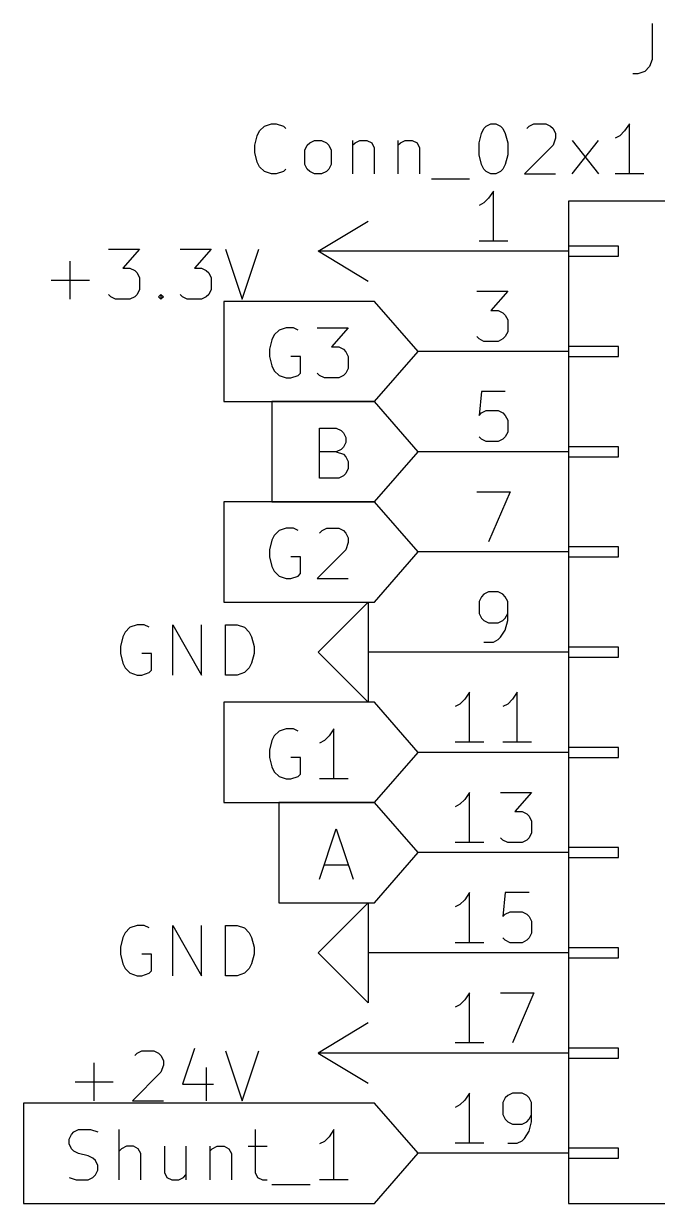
# Model space of a CAD drawing. Extents: x -8 to 289, y -13 to 197.
# Drawn here: x 133.44 to 149.51, y 99.15 to 129.05 of the extents above; entities that cross this region are included whole.
import ezdxf

# ---------------------------------------------------------------- set-up
doc = ezdxf.new("R2010")
doc.units = 0
doc.header["$MEASUREMENT"] = 0
doc.layers.add('BLACK', color=7, linetype='CONTINUOUS')

msp = doc.modelspace()

# ---------------------------------------------------------------- linework, layer by layer
at = {"layer": 'BLACK', "linetype": 'Continuous'}
for p, q in [((149.372, 129.047), (149.372, 128.14)), ((149.372, 129.047), (149.372, 128.14)), ((149.372, 128.14), (149.311, 127.958)), ((149.372, 128.14), (149.311, 127.958)), ((149.009, 127.777), (148.888, 127.777)), ((149.009, 127.777), (148.888, 127.777)), ((149.19, 127.837), (149.009, 127.777)), ((149.19, 127.837), (149.009, 127.777)), ((149.311, 127.958), (149.19, 127.837)), ((149.311, 127.958), (149.19, 127.837)), ((139.545, 126.446), (139.726, 126.507)), ((139.545, 126.446), (139.726, 126.507)), ((139.726, 126.507), (139.847, 126.507)), ((139.726, 126.507), (139.847, 126.507)), ((139.847, 126.507), (140.028, 126.446)), ((139.847, 126.507), (140.028, 126.446)), ((145.169, 126.446), (145.289, 126.507)), ((145.169, 126.446), (145.289, 126.507)), ((145.289, 126.507), (145.41, 126.507)), ((145.289, 126.507), (145.41, 126.507)), ((145.41, 126.507), (145.531, 126.446)), ((145.41, 126.507), (145.531, 126.446)), ((146.257, 126.446), (146.378, 126.507)), ((146.257, 126.446), (146.378, 126.507)), ((146.378, 126.507), (146.68, 126.507)), ((146.378, 126.507), (146.68, 126.507)), ((146.68, 126.507), (146.801, 126.446)), ((146.68, 126.507), (146.801, 126.446)), ((148.797, 126.507), (148.676, 126.325)), ((148.797, 126.507), (148.676, 126.325)), ((148.797, 125.237), (148.797, 126.507)), ((148.797, 125.237), (148.797, 126.507)), ((139.302, 125.963), (139.363, 126.204)), ((139.302, 125.963), (139.363, 126.204)), ((139.363, 126.204), (139.423, 126.325)), ((139.363, 126.204), (139.423, 126.325)), ((139.423, 126.325), (139.545, 126.446)), ((139.423, 126.325), (139.545, 126.446)), ((140.028, 126.446), (140.089, 126.386)), ((140.028, 126.446), (140.089, 126.386)), ((144.987, 126.023), (145.047, 126.265)), ((144.987, 126.023), (145.047, 126.265)), ((145.047, 126.265), (145.108, 126.386)), ((145.047, 126.265), (145.108, 126.386)), ((145.108, 126.386), (145.169, 126.446)), ((145.108, 126.386), (145.169, 126.446)), ((145.531, 126.446), (145.592, 126.386)), ((145.531, 126.446), (145.592, 126.386)), ((145.592, 126.386), (145.652, 126.265)), ((145.592, 126.386), (145.652, 126.265)), ((145.652, 126.265), (145.713, 126.023)), ((145.652, 126.265), (145.713, 126.023)), ((146.197, 126.386), (146.257, 126.446)), ((146.197, 126.386), (146.257, 126.446)), ((146.801, 126.446), (146.862, 126.386)), ((146.801, 126.446), (146.862, 126.386)), ((146.862, 126.386), (146.922, 126.265)), ((146.862, 126.386), (146.922, 126.265)), ((146.922, 126.265), (146.922, 126.144)), ((146.922, 126.265), (146.922, 126.144)), ((148.555, 126.204), (148.434, 126.144)), ((148.555, 126.204), (148.434, 126.144)), ((148.676, 126.325), (148.555, 126.204)), ((148.676, 126.325), (148.555, 126.204)), ((139.302, 125.781), (139.302, 125.963)), ((139.302, 125.781), (139.302, 125.963)), ((140.572, 125.841), (140.633, 125.963)), ((140.572, 125.841), (140.633, 125.963)), ((140.633, 125.963), (140.693, 126.023)), ((140.633, 125.963), (140.693, 126.023)), ((140.693, 126.023), (140.815, 126.084)), ((140.693, 126.023), (140.815, 126.084)), ((140.815, 126.084), (140.996, 126.084)), ((140.815, 126.084), (140.996, 126.084)), ((140.996, 126.084), (141.117, 126.023)), ((140.996, 126.084), (141.117, 126.023)), ((141.117, 126.023), (141.177, 125.963)), ((141.117, 126.023), (141.177, 125.963)), ((141.177, 125.963), (141.238, 125.841)), ((141.177, 125.963), (141.238, 125.841)), ((141.782, 126.084), (141.782, 125.237)), ((141.782, 126.084), (141.782, 125.237)), ((141.782, 125.963), (141.842, 126.023)), ((141.782, 125.963), (141.842, 126.023)), ((141.842, 126.023), (141.963, 126.084)), ((141.842, 126.023), (141.963, 126.084)), ((141.963, 126.084), (142.145, 126.084)), ((141.963, 126.084), (142.145, 126.084)), ((142.145, 126.084), (142.266, 126.023)), ((142.145, 126.084), (142.266, 126.023)), ((142.266, 126.023), (142.326, 125.902)), ((142.266, 126.023), (142.326, 125.902)), ((142.326, 125.902), (142.326, 125.237)), ((142.326, 125.902), (142.326, 125.237)), ((142.931, 126.084), (142.931, 125.237)), ((142.931, 126.084), (142.931, 125.237)), ((142.931, 125.963), (142.992, 126.023)), ((142.931, 125.963), (142.992, 126.023)), ((142.992, 126.023), (143.112, 126.084)), ((142.992, 126.023), (143.112, 126.084)), ((143.112, 126.084), (143.294, 126.084)), ((143.112, 126.084), (143.294, 126.084)), ((143.294, 126.084), (143.415, 126.023)), ((143.294, 126.084), (143.415, 126.023)), ((143.415, 126.023), (143.475, 125.902)), ((143.415, 126.023), (143.475, 125.902)), ((143.475, 125.902), (143.475, 125.237)), ((143.475, 125.902), (143.475, 125.237)), ((144.987, 125.721), (144.987, 126.023)), ((144.987, 125.721), (144.987, 126.023)), ((145.713, 126.023), (145.713, 125.721)), ((145.713, 126.023), (145.713, 125.721)), ((146.862, 125.963), (146.136, 125.237)), ((146.862, 125.963), (146.136, 125.237)), ((146.922, 126.144), (146.862, 125.963)), ((146.922, 126.144), (146.862, 125.963)), ((147.346, 125.237), (148.011, 126.084)), ((147.346, 126.084), (148.011, 125.237)), ((147.346, 125.237), (148.011, 126.084)), ((147.346, 126.084), (148.011, 125.237)), ((139.363, 125.539), (139.302, 125.781)), ((139.363, 125.539), (139.302, 125.781)), ((140.572, 125.479), (140.572, 125.841)), ((140.572, 125.479), (140.572, 125.841)), ((141.238, 125.841), (141.238, 125.479)), ((141.238, 125.841), (141.238, 125.479)), ((145.047, 125.479), (144.987, 125.721)), ((145.047, 125.479), (144.987, 125.721)), ((145.713, 125.721), (145.652, 125.479)), ((145.713, 125.721), (145.652, 125.479)), ((139.423, 125.418), (139.363, 125.539)), ((139.423, 125.418), (139.363, 125.539)), ((139.545, 125.297), (139.423, 125.418)), ((139.545, 125.297), (139.423, 125.418)), ((139.726, 125.237), (139.545, 125.297)), ((139.726, 125.237), (139.545, 125.297)), ((140.028, 125.297), (139.847, 125.237)), ((140.028, 125.297), (139.847, 125.237)), ((140.089, 125.358), (140.028, 125.297)), ((140.089, 125.358), (140.028, 125.297)), ((140.633, 125.358), (140.572, 125.479)), ((140.633, 125.358), (140.572, 125.479)), ((140.693, 125.297), (140.633, 125.358)), ((140.693, 125.297), (140.633, 125.358)), ((140.815, 125.237), (140.693, 125.297)), ((140.815, 125.237), (140.693, 125.297)), ((141.117, 125.297), (140.996, 125.237)), ((141.117, 125.297), (140.996, 125.237)), ((141.177, 125.358), (141.117, 125.297)), ((141.177, 125.358), (141.117, 125.297)), ((141.238, 125.479), (141.177, 125.358)), ((141.238, 125.479), (141.177, 125.358)), ((145.108, 125.358), (145.047, 125.479)), ((145.108, 125.358), (145.047, 125.479)), ((145.169, 125.297), (145.108, 125.358)), ((145.169, 125.297), (145.108, 125.358)), ((145.289, 125.237), (145.169, 125.297)), ((145.289, 125.237), (145.169, 125.297)), ((145.531, 125.297), (145.41, 125.237)), ((145.531, 125.297), (145.41, 125.237)), ((145.592, 125.358), (145.531, 125.297)), ((145.592, 125.358), (145.531, 125.297)), ((145.652, 125.479), (145.592, 125.358)), ((145.652, 125.479), (145.592, 125.358)), ((139.847, 125.237), (139.726, 125.237)), ((139.847, 125.237), (139.726, 125.237)), ((140.996, 125.237), (140.815, 125.237)), ((140.996, 125.237), (140.815, 125.237)), ((143.778, 125.116), (144.745, 125.116)), ((143.778, 125.116), (144.745, 125.116)), ((145.41, 125.237), (145.289, 125.237)), ((145.41, 125.237), (145.289, 125.237)), ((146.136, 125.237), (146.922, 125.237)), ((146.136, 125.237), (146.922, 125.237)), ((149.16, 125.237), (148.434, 125.237)), ((149.16, 125.237), (148.434, 125.237)), ((145.35, 124.803), (145.229, 124.622)), ((145.35, 124.803), (145.229, 124.622)), ((145.35, 123.533), (145.35, 124.803)), ((145.35, 123.533), (145.35, 124.803)), ((145.108, 124.501), (144.987, 124.44)), ((145.108, 124.501), (144.987, 124.44)), ((145.229, 124.622), (145.108, 124.501)), ((145.229, 124.622), (145.108, 124.501)), ((147.255, 124.546), (147.255, 99.146)), ((152.335, 124.546), (147.255, 124.546)), ((140.905, 123.276), (142.175, 124.038)), ((145.713, 123.533), (144.987, 123.533)), ((145.713, 123.533), (144.987, 123.533)), ((135.593, 123.332), (136.379, 123.332)), ((135.593, 123.332), (136.379, 123.332)), ((136.379, 123.332), (135.956, 122.848)), ((136.379, 123.332), (135.956, 122.848)), ((137.407, 123.332), (138.193, 123.332)), ((137.407, 123.332), (138.193, 123.332)), ((138.193, 123.332), (137.77, 122.848)), ((138.193, 123.332), (137.77, 122.848)), ((138.556, 123.332), (138.979, 122.062)), ((138.556, 123.332), (138.979, 122.062)), ((138.979, 122.062), (139.403, 123.332)), ((138.979, 122.062), (139.403, 123.332)), ((142.175, 122.514), (140.905, 123.276)), ((143.445, 123.276), (140.905, 123.276)), ((147.255, 123.276), (143.445, 123.276)), ((147.255, 123.276), (143.445, 123.276)), ((147.255, 123.403), (147.255, 123.149)), ((148.525, 123.403), (147.255, 123.403)), ((148.525, 123.149), (148.525, 123.403)), ((134.625, 122.062), (134.625, 123.029)), ((134.625, 122.062), (134.625, 123.029)), ((147.255, 123.149), (148.525, 123.149)), ((135.956, 122.848), (136.137, 122.848)), ((135.956, 122.848), (136.137, 122.848)), ((136.137, 122.848), (136.258, 122.788)), ((136.137, 122.848), (136.258, 122.788)), ((136.258, 122.788), (136.318, 122.727)), ((136.258, 122.788), (136.318, 122.727)), ((136.318, 122.727), (136.379, 122.606)), ((136.318, 122.727), (136.379, 122.606)), ((136.379, 122.606), (136.379, 122.304)), ((136.379, 122.606), (136.379, 122.304)), ((137.77, 122.848), (137.951, 122.848)), ((137.77, 122.848), (137.951, 122.848)), ((137.951, 122.848), (138.072, 122.788)), ((137.951, 122.848), (138.072, 122.788)), ((138.072, 122.788), (138.133, 122.727)), ((138.072, 122.788), (138.133, 122.727)), ((138.133, 122.727), (138.193, 122.606)), ((138.133, 122.727), (138.193, 122.606)), ((138.193, 122.606), (138.193, 122.304)), ((138.193, 122.606), (138.193, 122.304)), ((134.141, 122.546), (135.109, 122.546)), ((134.141, 122.546), (135.109, 122.546)), ((136.379, 122.304), (136.318, 122.183)), ((136.379, 122.304), (136.318, 122.183)), ((138.193, 122.304), (138.133, 122.183)), ((138.193, 122.304), (138.133, 122.183)), ((135.653, 122.122), (135.593, 122.183)), ((135.653, 122.122), (135.593, 122.183)), ((135.774, 122.062), (135.653, 122.122)), ((135.774, 122.062), (135.653, 122.122)), ((136.137, 122.062), (135.774, 122.062)), ((136.137, 122.062), (135.774, 122.062)), ((136.258, 122.122), (136.137, 122.062)), ((136.258, 122.122), (136.137, 122.062)), ((136.318, 122.183), (136.258, 122.122)), ((136.318, 122.183), (136.258, 122.122)), ((136.863, 122.122), (136.923, 122.183)), ((136.863, 122.122), (136.923, 122.183)), ((136.923, 122.062), (136.863, 122.122)), ((136.923, 122.062), (136.863, 122.122)), ((136.923, 122.183), (136.984, 122.122)), ((136.923, 122.183), (136.923, 122.062)), ((136.923, 122.183), (136.984, 122.122)), ((136.923, 122.183), (136.923, 122.062)), ((136.984, 122.122), (136.923, 122.062)), ((136.984, 122.122), (136.923, 122.062)), ((137.468, 122.122), (137.407, 122.183)), ((137.468, 122.122), (137.407, 122.183)), ((137.588, 122.062), (137.468, 122.122)), ((137.588, 122.062), (137.468, 122.122)), ((137.951, 122.062), (137.588, 122.062)), ((137.951, 122.062), (137.588, 122.062)), ((138.072, 122.122), (137.951, 122.062)), ((138.072, 122.122), (137.951, 122.062)), ((138.133, 122.183), (138.072, 122.122)), ((138.133, 122.183), (138.072, 122.122)), ((142.334, 122.007), (138.52, 122.007)), ((138.52, 122.007), (138.52, 120.736)), ((143.445, 120.736), (142.334, 122.007)), ((144.927, 122.263), (145.713, 122.263)), ((144.927, 122.263), (145.713, 122.263)), ((145.713, 122.263), (145.289, 121.779)), ((145.713, 122.263), (145.289, 121.779)), ((145.289, 121.779), (145.471, 121.779)), ((145.289, 121.779), (145.471, 121.779)), ((145.471, 121.779), (145.592, 121.719)), ((145.471, 121.779), (145.592, 121.719)), ((145.592, 121.719), (145.652, 121.658)), ((145.592, 121.719), (145.652, 121.658)), ((145.652, 121.658), (145.713, 121.537)), ((145.652, 121.658), (145.713, 121.537)), ((145.713, 121.537), (145.713, 121.235)), ((145.713, 121.537), (145.713, 121.235)), ((139.795, 121.155), (139.735, 121.034)), ((139.916, 121.276), (139.795, 121.155)), ((140.097, 121.336), (139.916, 121.276)), ((140.279, 121.336), (140.097, 121.336)), ((140.4, 121.276), (140.279, 121.336)), ((140.884, 121.336), (141.67, 121.336)), ((141.67, 121.336), (141.246, 120.852)), ((144.987, 121.054), (144.927, 121.114)), ((144.987, 121.054), (144.927, 121.114)), ((145.652, 121.114), (145.592, 121.054)), ((145.652, 121.114), (145.592, 121.054)), ((145.713, 121.235), (145.652, 121.114)), ((145.713, 121.235), (145.652, 121.114)), ((139.735, 121.034), (139.674, 120.792)), ((141.246, 120.852), (141.428, 120.852)), ((141.428, 120.852), (141.549, 120.792)), ((145.108, 120.993), (144.987, 121.054)), ((145.108, 120.993), (144.987, 121.054)), ((145.471, 120.993), (145.108, 120.993)), ((145.471, 120.993), (145.108, 120.993)), ((145.592, 121.054), (145.471, 120.993)), ((145.592, 121.054), (145.471, 120.993)), ((147.255, 120.863), (147.255, 120.609)), ((148.525, 120.863), (147.255, 120.863)), ((148.525, 120.609), (148.525, 120.863)), ((138.52, 120.736), (138.52, 119.466)), ((139.674, 120.792), (139.674, 120.61)), ((139.674, 120.61), (139.735, 120.369)), ((140.46, 120.61), (140.218, 120.61)), ((140.46, 120.187), (140.46, 120.61)), ((141.549, 120.792), (141.609, 120.731)), ((141.609, 120.731), (141.67, 120.61)), ((141.67, 120.61), (141.67, 120.308)), ((142.334, 119.466), (143.445, 120.736)), ((147.255, 120.736), (143.445, 120.736)), ((147.255, 120.736), (143.445, 120.736)), ((147.255, 120.609), (148.525, 120.609)), ((139.735, 120.369), (139.795, 120.247)), ((139.795, 120.247), (139.916, 120.126)), ((141.67, 120.308), (141.609, 120.187)), ((139.916, 120.126), (140.097, 120.066)), ((140.097, 120.066), (140.218, 120.066)), ((140.218, 120.066), (140.4, 120.126)), ((140.4, 120.126), (140.46, 120.187)), ((140.944, 120.126), (140.884, 120.187)), ((141.065, 120.066), (140.944, 120.126)), ((141.428, 120.066), (141.065, 120.066)), ((141.549, 120.126), (141.428, 120.066)), ((141.609, 120.187), (141.549, 120.126)), ((145.047, 119.723), (144.987, 119.118)), ((145.047, 119.723), (144.987, 119.118)), ((145.652, 119.723), (145.047, 119.723)), ((145.652, 119.723), (145.047, 119.723)), ((138.52, 119.466), (142.334, 119.466)), ((142.334, 119.467), (139.729, 119.467)), ((139.729, 119.467), (139.729, 118.196)), ((143.445, 118.196), (142.334, 119.467)), ((144.987, 119.118), (145.047, 119.179)), ((144.987, 119.118), (145.047, 119.179)), ((145.047, 119.179), (145.169, 119.239)), ((145.047, 119.179), (145.169, 119.239)), ((145.169, 119.239), (145.471, 119.239)), ((145.169, 119.239), (145.471, 119.239)), ((145.471, 119.239), (145.592, 119.179)), ((145.471, 119.239), (145.592, 119.179)), ((145.592, 119.179), (145.652, 119.118)), ((145.592, 119.179), (145.652, 119.118)), ((145.652, 119.118), (145.713, 118.997)), ((145.652, 119.118), (145.713, 118.997)), ((140.944, 117.526), (140.944, 118.796)), ((140.944, 118.796), (141.367, 118.796)), ((141.367, 118.796), (141.488, 118.736)), ((141.488, 118.736), (141.549, 118.675)), ((145.713, 118.997), (145.713, 118.695)), ((145.713, 118.997), (145.713, 118.695)), ((141.549, 118.675), (141.609, 118.554)), ((141.609, 118.433), (141.549, 118.312)), ((141.609, 118.554), (141.609, 118.433)), ((145.047, 118.514), (144.987, 118.574)), ((145.047, 118.514), (144.987, 118.574)), ((145.169, 118.453), (145.047, 118.514)), ((145.169, 118.453), (145.047, 118.514)), ((145.471, 118.453), (145.169, 118.453)), ((145.471, 118.453), (145.169, 118.453)), ((145.592, 118.514), (145.471, 118.453)), ((145.592, 118.514), (145.471, 118.453)), ((145.652, 118.574), (145.592, 118.514)), ((145.652, 118.574), (145.592, 118.514)), ((145.713, 118.695), (145.652, 118.574)), ((145.713, 118.695), (145.652, 118.574)), ((139.729, 118.196), (139.729, 116.926)), ((141.367, 118.191), (140.944, 118.191)), ((141.488, 118.252), (141.367, 118.191)), ((141.367, 118.191), (141.549, 118.131)), ((141.549, 118.312), (141.488, 118.252)), ((141.549, 118.131), (141.609, 118.07)), ((142.334, 116.926), (143.445, 118.196)), ((147.255, 118.196), (143.445, 118.196)), ((147.255, 118.196), (143.445, 118.196)), ((147.255, 118.323), (147.255, 118.069)), ((148.525, 118.323), (147.255, 118.323)), ((148.525, 118.069), (148.525, 118.323)), ((141.609, 118.07), (141.67, 117.949)), ((141.67, 117.949), (141.67, 117.768)), ((147.255, 118.069), (148.525, 118.069)), ((141.428, 117.526), (140.944, 117.526)), ((141.549, 117.586), (141.428, 117.526)), ((141.609, 117.647), (141.549, 117.586)), ((141.67, 117.768), (141.609, 117.647)), ((142.334, 116.927), (138.52, 116.927)), ((138.52, 116.927), (138.52, 115.656)), ((139.729, 116.926), (142.334, 116.926)), ((143.445, 115.656), (142.334, 116.927)), ((144.927, 117.183), (145.773, 117.183)), ((144.927, 117.183), (145.773, 117.183)), ((145.773, 117.183), (145.229, 115.913)), ((145.773, 117.183), (145.229, 115.913)), ((139.795, 116.075), (139.735, 115.954)), ((139.916, 116.196), (139.795, 116.075)), ((140.097, 116.256), (139.916, 116.196)), ((140.279, 116.256), (140.097, 116.256)), ((140.4, 116.196), (140.279, 116.256)), ((140.944, 116.135), (141.005, 116.196)), ((141.005, 116.196), (141.126, 116.256)), ((141.126, 116.256), (141.428, 116.256)), ((141.428, 116.256), (141.549, 116.196)), ((141.549, 116.196), (141.609, 116.135)), ((141.609, 116.135), (141.67, 116.014)), ((139.735, 115.954), (139.674, 115.712)), ((141.67, 115.893), (141.609, 115.712)), ((141.67, 116.014), (141.67, 115.893)), ((147.255, 115.783), (147.255, 115.529)), ((148.525, 115.783), (147.255, 115.783)), ((148.525, 115.529), (148.525, 115.783)), ((138.52, 115.656), (138.52, 114.386)), ((139.674, 115.712), (139.674, 115.53)), ((139.674, 115.53), (139.735, 115.289)), ((140.46, 115.53), (140.218, 115.53)), ((140.46, 115.107), (140.46, 115.53)), ((141.609, 115.712), (140.884, 114.986)), ((142.334, 114.386), (143.445, 115.656)), ((147.255, 115.656), (143.445, 115.656)), ((147.255, 115.656), (143.445, 115.656)), ((147.255, 115.529), (148.525, 115.529)), ((139.735, 115.289), (139.795, 115.167)), ((139.795, 115.167), (139.916, 115.046)), ((139.916, 115.046), (140.097, 114.986)), ((140.097, 114.986), (140.218, 114.986)), ((140.218, 114.986), (140.4, 115.046)), ((140.4, 115.046), (140.46, 115.107)), ((140.884, 114.986), (141.67, 114.986)), ((145.108, 114.583), (145.047, 114.522)), ((145.108, 114.583), (145.047, 114.522)), ((145.229, 114.643), (145.108, 114.583)), ((145.229, 114.643), (145.108, 114.583)), ((145.471, 114.643), (145.229, 114.643)), ((145.471, 114.643), (145.229, 114.643)), ((145.592, 114.583), (145.471, 114.643)), ((145.592, 114.583), (145.471, 114.643)), ((145.652, 114.522), (145.592, 114.583)), ((145.652, 114.522), (145.592, 114.583)), ((138.52, 114.386), (142.334, 114.386)), ((140.905, 113.116), (142.175, 114.386)), ((142.175, 114.386), (142.175, 113.116)), ((145.047, 114.522), (144.987, 114.401)), ((145.047, 114.522), (144.987, 114.401)), ((144.987, 114.401), (144.987, 114.099)), ((144.987, 114.401), (144.987, 114.099)), ((145.713, 114.401), (145.652, 114.522)), ((145.713, 114.401), (145.652, 114.522)), ((145.713, 113.917), (145.713, 114.401)), ((145.713, 113.917), (145.713, 114.401)), ((144.987, 114.099), (145.047, 113.978)), ((144.987, 114.099), (145.047, 113.978)), ((145.047, 113.978), (145.108, 113.917)), ((145.047, 113.978), (145.108, 113.917)), ((145.592, 113.917), (145.652, 113.978)), ((145.592, 113.917), (145.652, 113.978)), ((145.652, 113.978), (145.713, 114.099)), ((145.652, 113.978), (145.713, 114.099)), ((136.016, 113.625), (135.956, 113.504)), ((136.016, 113.625), (135.956, 113.504)), ((136.137, 113.746), (136.016, 113.625)), ((136.137, 113.746), (136.016, 113.625)), ((136.318, 113.807), (136.137, 113.746)), ((136.318, 113.807), (136.137, 113.746)), ((136.5, 113.807), (136.318, 113.807)), ((136.5, 113.807), (136.318, 113.807)), ((136.621, 113.746), (136.5, 113.807)), ((136.621, 113.746), (136.5, 113.807)), ((137.226, 112.537), (137.226, 113.807)), ((137.226, 113.807), (137.951, 112.537)), ((137.226, 112.537), (137.226, 113.807)), ((137.226, 113.807), (137.951, 112.537)), ((137.951, 112.537), (137.951, 113.807)), ((137.951, 112.537), (137.951, 113.807)), ((138.556, 112.537), (138.556, 113.807)), ((138.556, 113.807), (138.858, 113.807)), ((138.556, 112.537), (138.556, 113.807)), ((138.556, 113.807), (138.858, 113.807)), ((138.858, 113.807), (139.04, 113.746)), ((138.858, 113.807), (139.04, 113.746)), ((139.04, 113.746), (139.161, 113.625)), ((139.04, 113.746), (139.161, 113.625)), ((139.161, 113.625), (139.221, 113.504)), ((139.161, 113.625), (139.221, 113.504)), ((145.108, 113.917), (145.229, 113.857)), ((145.108, 113.917), (145.229, 113.857)), ((145.229, 113.857), (145.471, 113.857)), ((145.229, 113.857), (145.471, 113.857)), ((145.471, 113.857), (145.592, 113.917)), ((145.471, 113.857), (145.592, 113.917)), ((145.531, 113.494), (145.652, 113.676)), ((145.531, 113.494), (145.652, 113.676)), ((145.652, 113.676), (145.713, 113.917)), ((145.652, 113.676), (145.713, 113.917)), ((135.956, 113.504), (135.895, 113.263)), ((135.956, 113.504), (135.895, 113.263)), ((139.221, 113.504), (139.282, 113.263)), ((139.221, 113.504), (139.282, 113.263)), ((145.108, 113.373), (145.35, 113.373)), ((145.108, 113.373), (145.35, 113.373)), ((145.35, 113.373), (145.471, 113.434)), ((145.35, 113.373), (145.471, 113.434)), ((145.471, 113.434), (145.531, 113.494)), ((145.471, 113.434), (145.531, 113.494)), ((135.895, 113.263), (135.895, 113.081)), ((135.895, 113.263), (135.895, 113.081)), ((135.895, 113.081), (135.956, 112.839)), ((135.895, 113.081), (135.956, 112.839)), ((136.681, 113.081), (136.439, 113.081)), ((136.681, 113.081), (136.439, 113.081)), ((136.681, 112.658), (136.681, 113.081)), ((136.681, 112.658), (136.681, 113.081)), ((139.282, 113.081), (139.221, 112.839)), ((139.282, 113.081), (139.221, 112.839)), ((139.282, 113.263), (139.282, 113.081)), ((139.282, 113.263), (139.282, 113.081)), ((142.175, 111.846), (140.905, 113.116)), ((143.445, 113.116), (142.175, 113.116)), ((142.175, 113.116), (142.175, 111.846)), ((147.255, 113.116), (143.445, 113.116)), ((147.255, 113.116), (143.445, 113.116)), ((147.255, 113.243), (147.255, 112.989)), ((148.525, 113.243), (147.255, 113.243)), ((148.525, 112.989), (148.525, 113.243)), ((135.956, 112.839), (136.016, 112.718)), ((135.956, 112.839), (136.016, 112.718)), ((139.221, 112.839), (139.161, 112.718)), ((139.221, 112.839), (139.161, 112.718)), ((147.255, 112.989), (148.525, 112.989)), ((136.016, 112.718), (136.137, 112.597)), ((136.016, 112.718), (136.137, 112.597)), ((136.137, 112.597), (136.318, 112.537)), ((136.137, 112.597), (136.318, 112.537)), ((136.318, 112.537), (136.439, 112.537)), ((136.318, 112.537), (136.439, 112.537)), ((136.439, 112.537), (136.621, 112.597)), ((136.439, 112.537), (136.621, 112.597)), ((136.621, 112.597), (136.681, 112.658)), ((136.621, 112.597), (136.681, 112.658)), ((138.858, 112.537), (138.556, 112.537)), ((138.858, 112.537), (138.556, 112.537)), ((139.04, 112.597), (138.858, 112.537)), ((139.04, 112.597), (138.858, 112.537)), ((139.161, 112.718), (139.04, 112.597)), ((139.161, 112.718), (139.04, 112.597)), ((142.334, 111.847), (138.52, 111.847)), ((138.52, 111.847), (138.52, 110.576)), ((143.445, 110.576), (142.334, 111.847)), ((144.624, 111.922), (144.503, 111.801)), ((144.624, 111.922), (144.503, 111.801)), ((144.745, 112.103), (144.624, 111.922)), ((144.745, 112.103), (144.624, 111.922)), ((144.745, 110.833), (144.745, 112.103)), ((144.745, 110.833), (144.745, 112.103)), ((145.834, 111.922), (145.713, 111.801)), ((145.834, 111.922), (145.713, 111.801)), ((145.955, 112.103), (145.834, 111.922)), ((145.955, 112.103), (145.834, 111.922)), ((145.955, 110.833), (145.955, 112.103)), ((145.955, 110.833), (145.955, 112.103)), ((144.503, 111.801), (144.382, 111.74)), ((144.503, 111.801), (144.382, 111.74)), ((145.713, 111.801), (145.592, 111.74)), ((145.713, 111.801), (145.592, 111.74)), ((139.795, 110.995), (139.735, 110.874)), ((139.916, 111.116), (139.795, 110.995)), ((140.097, 111.176), (139.916, 111.116)), ((140.279, 111.176), (140.097, 111.176)), ((140.4, 111.116), (140.279, 111.176)), ((141.186, 110.995), (141.065, 110.874)), ((141.307, 111.176), (141.186, 110.995)), ((141.307, 109.906), (141.307, 111.176)), ((139.735, 110.874), (139.674, 110.632)), ((141.065, 110.874), (140.944, 110.813)), ((145.108, 110.833), (144.382, 110.833)), ((145.108, 110.833), (144.382, 110.833)), ((146.317, 110.833), (145.592, 110.833)), ((146.317, 110.833), (145.592, 110.833)), ((147.255, 110.703), (147.255, 110.449)), ((148.525, 110.703), (147.255, 110.703)), ((148.525, 110.449), (148.525, 110.703)), ((138.52, 110.576), (138.52, 109.306)), ((139.674, 110.632), (139.674, 110.45)), ((139.674, 110.45), (139.735, 110.209)), ((140.46, 110.45), (140.218, 110.45)), ((140.46, 110.027), (140.46, 110.45)), ((142.334, 109.306), (143.445, 110.576)), ((147.255, 110.576), (143.445, 110.576)), ((147.255, 110.576), (143.445, 110.576)), ((147.255, 110.449), (148.525, 110.449)), ((139.735, 110.209), (139.795, 110.087)), ((139.795, 110.087), (139.916, 109.966)), ((139.916, 109.966), (140.097, 109.906)), ((140.097, 109.906), (140.218, 109.906)), ((140.218, 109.906), (140.4, 109.966)), ((140.4, 109.966), (140.46, 110.027)), ((141.67, 109.906), (140.944, 109.906)), ((144.745, 109.563), (144.624, 109.382)), ((144.745, 109.563), (144.624, 109.382)), ((144.745, 108.293), (144.745, 109.563)), ((144.745, 108.293), (144.745, 109.563)), ((145.531, 109.563), (146.317, 109.563)), ((145.531, 109.563), (146.317, 109.563)), ((146.317, 109.563), (145.894, 109.079)), ((146.317, 109.563), (145.894, 109.079)), ((138.52, 109.306), (142.334, 109.306)), ((142.334, 109.307), (139.911, 109.307)), ((139.911, 109.307), (139.911, 108.036)), ((143.445, 108.036), (142.334, 109.307)), ((144.503, 109.261), (144.382, 109.2)), ((144.503, 109.261), (144.382, 109.2)), ((144.624, 109.382), (144.503, 109.261)), ((144.624, 109.382), (144.503, 109.261)), ((145.894, 109.079), (146.076, 109.079)), ((145.894, 109.079), (146.076, 109.079)), ((146.076, 109.079), (146.197, 109.019)), ((146.076, 109.079), (146.197, 109.019)), ((146.197, 109.019), (146.257, 108.958)), ((146.197, 109.019), (146.257, 108.958)), ((146.257, 108.958), (146.317, 108.837)), ((146.257, 108.958), (146.317, 108.837)), ((140.944, 107.366), (141.367, 108.636)), ((141.367, 108.636), (141.791, 107.366)), ((146.317, 108.837), (146.317, 108.535)), ((146.317, 108.837), (146.317, 108.535)), ((145.108, 108.293), (144.382, 108.293)), ((145.108, 108.293), (144.382, 108.293)), ((145.592, 108.354), (145.531, 108.414)), ((145.592, 108.354), (145.531, 108.414)), ((145.713, 108.293), (145.592, 108.354)), ((145.713, 108.293), (145.592, 108.354)), ((146.076, 108.293), (145.713, 108.293)), ((146.076, 108.293), (145.713, 108.293)), ((146.197, 108.354), (146.076, 108.293)), ((146.197, 108.354), (146.076, 108.293)), ((146.257, 108.414), (146.197, 108.354)), ((146.257, 108.414), (146.197, 108.354)), ((146.317, 108.535), (146.257, 108.414)), ((146.317, 108.535), (146.257, 108.414)), ((139.911, 108.036), (139.911, 106.766)), ((142.334, 106.766), (143.445, 108.036)), ((147.255, 108.036), (143.445, 108.036)), ((147.255, 108.036), (143.445, 108.036)), ((147.255, 108.163), (147.255, 107.909)), ((148.525, 108.163), (147.255, 108.163)), ((148.525, 107.909), (148.525, 108.163)), ((141.065, 107.729), (141.67, 107.729)), ((147.255, 107.909), (148.525, 107.909)), ((139.911, 106.766), (142.334, 106.766)), ((140.905, 105.496), (142.175, 106.766)), ((142.175, 106.766), (142.175, 105.496)), ((144.624, 106.842), (144.503, 106.721)), ((144.624, 106.842), (144.503, 106.721)), ((144.745, 107.023), (144.624, 106.842)), ((144.745, 107.023), (144.624, 106.842)), ((144.745, 105.753), (144.745, 107.023)), ((144.745, 105.753), (144.745, 107.023)), ((145.652, 107.023), (145.592, 106.418)), ((145.652, 107.023), (145.592, 106.418)), ((146.257, 107.023), (145.652, 107.023)), ((146.257, 107.023), (145.652, 107.023)), ((144.503, 106.721), (144.382, 106.66)), ((144.503, 106.721), (144.382, 106.66)), ((145.592, 106.418), (145.652, 106.479)), ((145.592, 106.418), (145.652, 106.479)), ((145.652, 106.479), (145.773, 106.539)), ((145.652, 106.479), (145.773, 106.539)), ((145.773, 106.539), (146.076, 106.539)), ((145.773, 106.539), (146.076, 106.539)), ((146.076, 106.539), (146.197, 106.479)), ((146.076, 106.539), (146.197, 106.479)), ((146.197, 106.479), (146.257, 106.418)), ((146.197, 106.479), (146.257, 106.418)), ((136.318, 106.187), (136.137, 106.126)), ((136.318, 106.187), (136.137, 106.126)), ((136.5, 106.187), (136.318, 106.187)), ((136.5, 106.187), (136.318, 106.187)), ((136.621, 106.126), (136.5, 106.187)), ((136.621, 106.126), (136.5, 106.187)), ((137.226, 104.917), (137.226, 106.187)), ((137.226, 106.187), (137.951, 104.917)), ((137.226, 104.917), (137.226, 106.187)), ((137.226, 106.187), (137.951, 104.917)), ((137.951, 104.917), (137.951, 106.187)), ((137.951, 104.917), (137.951, 106.187)), ((138.556, 104.917), (138.556, 106.187)), ((138.556, 106.187), (138.858, 106.187)), ((138.556, 104.917), (138.556, 106.187)), ((138.556, 106.187), (138.858, 106.187)), ((138.858, 106.187), (139.04, 106.126)), ((138.858, 106.187), (139.04, 106.126)), ((146.257, 106.418), (146.317, 106.297)), ((146.257, 106.418), (146.317, 106.297)), ((146.317, 106.297), (146.317, 105.995)), ((146.317, 106.297), (146.317, 105.995)), ((135.956, 105.884), (135.895, 105.643)), ((135.956, 105.884), (135.895, 105.643)), ((136.016, 106.005), (135.956, 105.884)), ((136.016, 106.005), (135.956, 105.884)), ((136.137, 106.126), (136.016, 106.005)), ((136.137, 106.126), (136.016, 106.005)), ((139.04, 106.126), (139.161, 106.005)), ((139.04, 106.126), (139.161, 106.005)), ((139.161, 106.005), (139.221, 105.884)), ((139.161, 106.005), (139.221, 105.884)), ((139.221, 105.884), (139.282, 105.643)), ((139.221, 105.884), (139.282, 105.643)), ((145.652, 105.814), (145.592, 105.874)), ((145.652, 105.814), (145.592, 105.874)), ((146.257, 105.874), (146.197, 105.814)), ((146.257, 105.874), (146.197, 105.814)), ((146.317, 105.995), (146.257, 105.874)), ((146.317, 105.995), (146.257, 105.874)), ((135.895, 105.643), (135.895, 105.461)), ((135.895, 105.643), (135.895, 105.461)), ((139.282, 105.643), (139.282, 105.461)), ((139.282, 105.643), (139.282, 105.461)), ((145.108, 105.753), (144.382, 105.753)), ((145.108, 105.753), (144.382, 105.753)), ((145.773, 105.753), (145.652, 105.814)), ((145.773, 105.753), (145.652, 105.814)), ((146.076, 105.753), (145.773, 105.753)), ((146.076, 105.753), (145.773, 105.753)), ((146.197, 105.814), (146.076, 105.753)), ((146.197, 105.814), (146.076, 105.753)), ((147.255, 105.623), (147.255, 105.369)), ((148.525, 105.623), (147.255, 105.623)), ((148.525, 105.369), (148.525, 105.623)), ((135.895, 105.461), (135.956, 105.219)), ((135.895, 105.461), (135.956, 105.219)), ((136.681, 105.461), (136.439, 105.461)), ((136.681, 105.461), (136.439, 105.461)), ((136.681, 105.038), (136.681, 105.461)), ((136.681, 105.038), (136.681, 105.461)), ((139.282, 105.461), (139.221, 105.219)), ((139.282, 105.461), (139.221, 105.219)), ((142.175, 104.226), (140.905, 105.496)), ((143.445, 105.496), (142.175, 105.496)), ((142.175, 105.496), (142.175, 104.226)), ((147.255, 105.496), (143.445, 105.496)), ((147.255, 105.496), (143.445, 105.496)), ((147.255, 105.369), (148.525, 105.369)), ((135.956, 105.219), (136.016, 105.098)), ((135.956, 105.219), (136.016, 105.098)), ((136.016, 105.098), (136.137, 104.977)), ((136.016, 105.098), (136.137, 104.977)), ((136.137, 104.977), (136.318, 104.917)), ((136.137, 104.977), (136.318, 104.917)), ((136.439, 104.917), (136.621, 104.977)), ((136.439, 104.917), (136.621, 104.977)), ((136.621, 104.977), (136.681, 105.038)), ((136.621, 104.977), (136.681, 105.038)), ((139.04, 104.977), (138.858, 104.917)), ((139.04, 104.977), (138.858, 104.917)), ((139.161, 105.098), (139.04, 104.977)), ((139.161, 105.098), (139.04, 104.977)), ((139.221, 105.219), (139.161, 105.098)), ((139.221, 105.219), (139.161, 105.098)), ((136.318, 104.917), (136.439, 104.917)), ((136.318, 104.917), (136.439, 104.917)), ((138.858, 104.917), (138.556, 104.917)), ((138.858, 104.917), (138.556, 104.917)), ((144.745, 104.483), (144.624, 104.302)), ((144.745, 104.483), (144.624, 104.302)), ((144.745, 103.213), (144.745, 104.483)), ((144.745, 103.213), (144.745, 104.483)), ((145.531, 104.483), (146.378, 104.483)), ((145.531, 104.483), (146.378, 104.483)), ((146.378, 104.483), (145.834, 103.213)), ((146.378, 104.483), (145.834, 103.213)), ((144.503, 104.181), (144.382, 104.12)), ((144.503, 104.181), (144.382, 104.12)), ((144.624, 104.302), (144.503, 104.181)), ((144.624, 104.302), (144.503, 104.181)), ((142.175, 103.718), (140.905, 102.956)), ((145.108, 103.213), (144.382, 103.213)), ((145.108, 103.213), (144.382, 103.213)), ((136.258, 102.891), (136.318, 102.951)), ((136.258, 102.891), (136.318, 102.951)), ((136.318, 102.951), (136.439, 103.012)), ((136.318, 102.951), (136.439, 103.012)), ((136.439, 103.012), (136.742, 103.012)), ((136.439, 103.012), (136.742, 103.012)), ((136.742, 103.012), (136.863, 102.951)), ((136.742, 103.012), (136.863, 102.951)), ((136.863, 102.951), (136.923, 102.891)), ((136.863, 102.951), (136.923, 102.891)), ((136.923, 102.891), (136.984, 102.77)), ((136.923, 102.891), (136.984, 102.77)), ((137.77, 103.072), (137.468, 102.165)), ((137.77, 103.072), (137.468, 102.165)), ((138.556, 103.012), (138.979, 101.742)), ((138.556, 103.012), (138.979, 101.742)), ((138.979, 101.742), (139.403, 103.012)), ((138.979, 101.742), (139.403, 103.012)), ((143.445, 102.956), (140.905, 102.956)), ((140.905, 102.956), (142.175, 102.194)), ((147.255, 102.956), (143.445, 102.956)), ((147.255, 102.956), (143.445, 102.956)), ((147.255, 103.083), (147.255, 102.829)), ((148.525, 103.083), (147.255, 103.083)), ((148.525, 102.829), (148.525, 103.083)), ((135.23, 101.742), (135.23, 102.709)), ((135.23, 101.742), (135.23, 102.709)), ((136.984, 102.649), (136.923, 102.468)), ((136.984, 102.649), (136.923, 102.468)), ((136.984, 102.77), (136.984, 102.649)), ((136.984, 102.77), (136.984, 102.649)), ((138.072, 102.589), (138.072, 101.742)), ((138.072, 102.589), (138.072, 101.742)), ((147.255, 102.829), (148.525, 102.829)), ((136.923, 102.468), (136.198, 101.742)), ((136.923, 102.468), (136.198, 101.742)), ((134.746, 102.226), (135.714, 102.226)), ((134.746, 102.226), (135.714, 102.226)), ((137.468, 102.165), (138.254, 102.165)), ((137.468, 102.165), (138.254, 102.165)), ((142.334, 101.687), (133.44, 101.687)), ((133.44, 101.687), (133.44, 100.416)), ((136.198, 101.742), (136.984, 101.742)), ((136.198, 101.742), (136.984, 101.742)), ((143.445, 100.416), (142.334, 101.687)), ((144.624, 101.762), (144.503, 101.641)), ((144.624, 101.762), (144.503, 101.641)), ((144.745, 101.943), (144.624, 101.762)), ((144.745, 101.943), (144.624, 101.762)), ((144.745, 100.673), (144.745, 101.943)), ((144.745, 100.673), (144.745, 101.943)), ((145.652, 101.822), (145.592, 101.701)), ((145.652, 101.822), (145.592, 101.701)), ((145.592, 101.701), (145.592, 101.399)), ((145.592, 101.701), (145.592, 101.399)), ((145.713, 101.883), (145.652, 101.822)), ((145.713, 101.883), (145.652, 101.822)), ((145.834, 101.943), (145.713, 101.883)), ((145.834, 101.943), (145.713, 101.883)), ((146.076, 101.943), (145.834, 101.943)), ((146.076, 101.943), (145.834, 101.943)), ((146.197, 101.883), (146.076, 101.943)), ((146.197, 101.883), (146.076, 101.943)), ((146.257, 101.822), (146.197, 101.883)), ((146.257, 101.822), (146.197, 101.883)), ((146.317, 101.701), (146.257, 101.822)), ((146.317, 101.701), (146.257, 101.822)), ((146.317, 101.217), (146.317, 101.701)), ((146.317, 101.217), (146.317, 101.701)), ((144.503, 101.641), (144.382, 101.58)), ((144.503, 101.641), (144.382, 101.58)), ((145.592, 101.399), (145.652, 101.278)), ((145.592, 101.399), (145.652, 101.278)), ((146.257, 101.278), (146.317, 101.399)), ((146.257, 101.278), (146.317, 101.399)), ((145.652, 101.278), (145.713, 101.217)), ((145.652, 101.278), (145.713, 101.217)), ((145.713, 101.217), (145.834, 101.157)), ((145.713, 101.217), (145.834, 101.157)), ((145.834, 101.157), (146.076, 101.157)), ((145.834, 101.157), (146.076, 101.157)), ((146.076, 101.157), (146.197, 101.217)), ((146.076, 101.157), (146.197, 101.217)), ((146.197, 101.217), (146.257, 101.278)), ((146.197, 101.217), (146.257, 101.278)), ((146.257, 100.976), (146.317, 101.217)), ((146.257, 100.976), (146.317, 101.217)), ((134.594, 100.774), (134.655, 100.895)), ((134.594, 100.653), (134.594, 100.774)), ((134.655, 100.895), (134.715, 100.956)), ((134.715, 100.956), (134.836, 101.016)), ((134.836, 101.016), (135.139, 101.016)), ((135.139, 101.016), (135.32, 100.956)), ((135.864, 99.746), (135.864, 101.016)), ((139.311, 101.016), (139.311, 99.927)), ((141.186, 100.835), (141.065, 100.714)), ((141.307, 101.016), (141.186, 100.835)), ((141.307, 99.746), (141.307, 101.016)), ((146.076, 100.734), (146.136, 100.794)), ((146.076, 100.734), (146.136, 100.794)), ((146.136, 100.794), (146.257, 100.976)), ((146.136, 100.794), (146.257, 100.976)), ((134.655, 100.532), (134.594, 100.653)), ((134.715, 100.472), (134.655, 100.532)), ((134.836, 100.411), (134.715, 100.472)), ((135.925, 100.532), (135.864, 100.472)), ((136.046, 100.593), (135.925, 100.532)), ((136.227, 100.593), (136.046, 100.593)), ((136.348, 100.532), (136.227, 100.593)), ((136.409, 100.411), (136.348, 100.532)), ((137.013, 100.593), (137.013, 99.927)), ((137.557, 100.593), (137.557, 99.746)), ((138.162, 100.593), (138.162, 99.746)), ((138.162, 100.472), (138.223, 100.532)), ((138.223, 100.532), (138.344, 100.593)), ((138.344, 100.593), (138.525, 100.593)), ((138.525, 100.593), (138.646, 100.532)), ((138.646, 100.532), (138.707, 100.411)), ((139.13, 100.593), (139.614, 100.593)), ((141.065, 100.714), (140.944, 100.653)), ((145.108, 100.673), (144.382, 100.673)), ((145.108, 100.673), (144.382, 100.673)), ((145.713, 100.673), (145.955, 100.673)), ((145.713, 100.673), (145.955, 100.673)), ((145.955, 100.673), (146.076, 100.734)), ((145.955, 100.673), (146.076, 100.734)), ((147.255, 100.543), (147.255, 100.289)), ((148.525, 100.543), (147.255, 100.543)), ((148.525, 100.289), (148.525, 100.543)), ((133.44, 100.416), (133.44, 99.146)), ((135.078, 100.351), (134.836, 100.411)), ((135.199, 100.29), (135.078, 100.351)), ((135.26, 100.23), (135.199, 100.29)), ((135.32, 100.109), (135.26, 100.23)), ((136.409, 99.746), (136.409, 100.411)), ((138.707, 100.411), (138.707, 99.746)), ((142.334, 99.146), (143.445, 100.416)), ((147.255, 100.416), (143.445, 100.416)), ((147.255, 100.416), (143.445, 100.416)), ((147.255, 100.289), (148.525, 100.289)), ((135.26, 99.867), (135.32, 99.988)), ((135.32, 99.988), (135.32, 100.109)), ((137.013, 99.927), (137.074, 99.806)), ((139.311, 99.927), (139.372, 99.806)), ((134.594, 99.806), (134.776, 99.746)), ((134.776, 99.746), (135.078, 99.746)), ((135.078, 99.746), (135.199, 99.806)), ((135.199, 99.806), (135.26, 99.867)), ((137.074, 99.806), (137.195, 99.746)), ((137.195, 99.746), (137.376, 99.746)), ((137.376, 99.746), (137.497, 99.806)), ((137.497, 99.806), (137.557, 99.867)), ((139.372, 99.806), (139.493, 99.746)), ((139.493, 99.746), (139.614, 99.746)), ((139.735, 99.625), (140.702, 99.625)), ((141.67, 99.746), (140.944, 99.746)), ((133.44, 99.146), (142.334, 99.146)), ((147.255, 99.146), (152.335, 99.146))]:
    msp.add_line(p, q, dxfattribs=at)

doc.saveas('drawing.dxf')
